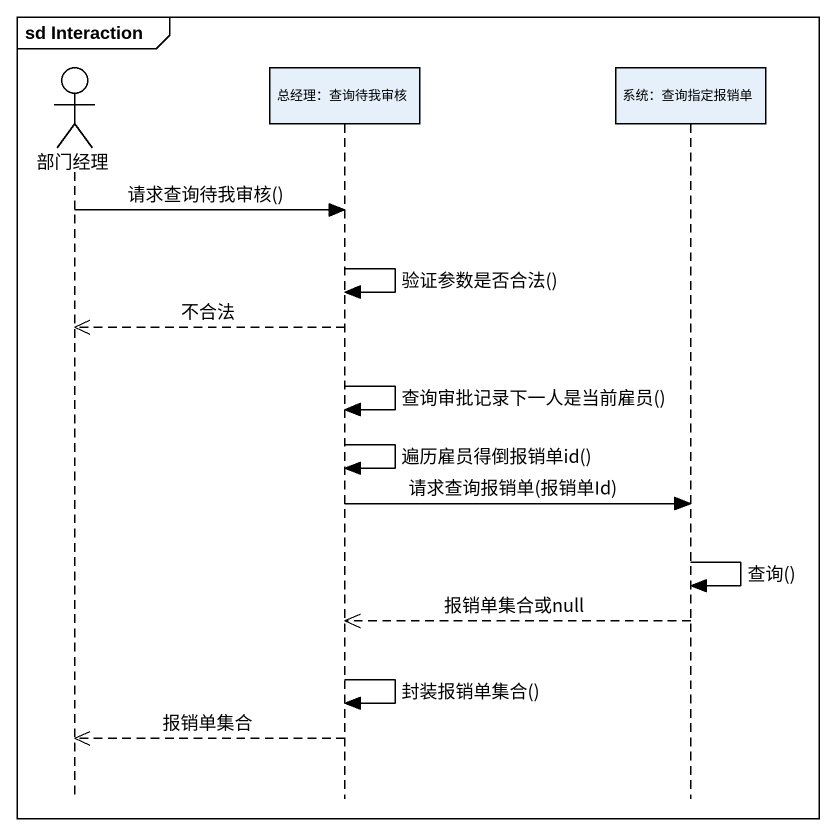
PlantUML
@startuml
mainframe sd Interaction
hide footbox
actor 部门经理
participant "总经理：查询待我审核" as 总经理_查询待我审核
participant "系统：查询指定报销单" as 系统_查询指定报销单

部门经理 -> 总经理_查询待我审核 : 请求查询待我审核()
总经理_查询待我审核 -> 总经理_查询待我审核 : 验证参数是否合法()
总经理_查询待我审核 -->> 部门经理 : 不合法
总经理_查询待我审核 -> 总经理_查询待我审核 : 查询审批记录下一人是当前雇员()
总经理_查询待我审核 -> 总经理_查询待我审核 : 遍历雇员得倒报销单id()
总经理_查询待我审核 -> 系统_查询指定报销单 : 请求查询报销单(报销单Id)
系统_查询指定报销单 -> 系统_查询指定报销单 : 查询()
系统_查询指定报销单 -->> 总经理_查询待我审核 : 报销单集合或null
总经理_查询待我审核 -> 总经理_查询待我审核 : 封装报销单集合()
总经理_查询待我审核 -->> 部门经理 : 报销单集合
@enduml
